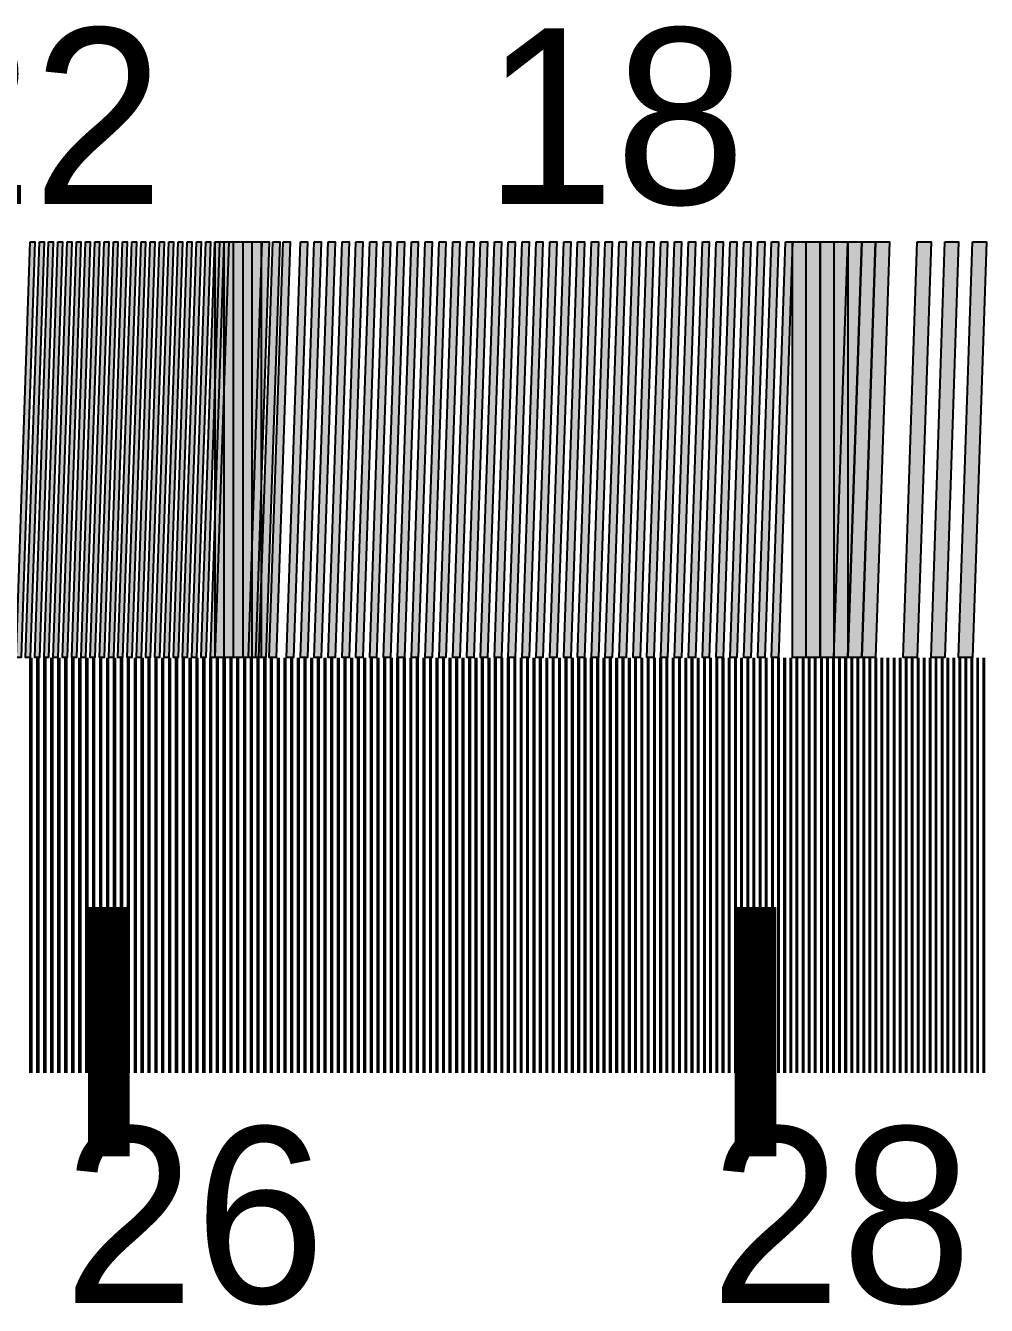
# Model space of a CAD drawing. Header units: millimetres. Extents: x 0 to 1582, y 0 to 984.
# Drawn here: x 938.7 to 1031.1, y 181.9 to 305.1 of the extents above; entities that cross this region are included whole.
import ezdxf

# ---------------------------------------------------------------- set-up
doc = ezdxf.new("R2010")
doc.units = ezdxf.units.MM
doc.layers.add('LABELS', color=7, linetype='Continuous')
doc.layers.add('PERIPHERY', color=7, linetype='Continuous')

msp = doc.modelspace()

# ---------------------------------------------------------------- hatches: boundary and pattern name
at = {"layer": 'PERIPHERY', "true_color": 0x000000}
h = msp.add_hatch(color=7, dxfattribs=at)
h.dxf.hatch_style = 1
h.paths.add_polyline_path([(939.12, 284.25), (939.56, 284.25), (938.23, 244.25), (937.78, 244.25), (939.12, 284.25)])
h = msp.add_hatch(color=7, dxfattribs=at)
h.dxf.hatch_style = 1
h.paths.add_polyline_path([(940.01, 284.25), (940.45, 284.25), (939.12, 244.25), (938.67, 244.25), (940.01, 284.25)])
h = msp.add_hatch(color=7, dxfattribs=at)
h.dxf.hatch_style = 1
h.paths.add_polyline_path([(940.89, 284.25), (941.34, 284.25), (940, 244.25), (939.56, 244.25), (940.89, 284.25)])
h = msp.add_hatch(color=7, dxfattribs=at)
h.dxf.hatch_style = 1
h.paths.add_polyline_path([(941.78, 284.25), (942.23, 284.25), (940.89, 244.25), (940.45, 244.25), (941.78, 284.25)])
h = msp.add_hatch(color=7, dxfattribs=at)
h.dxf.hatch_style = 1
h.paths.add_polyline_path([(942.67, 284.25), (943.12, 284.25), (941.78, 244.25), (941.34, 244.25), (942.67, 284.25)])
h = msp.add_hatch(color=7, dxfattribs=at)
h.dxf.hatch_style = 1
h.paths.add_polyline_path([(943.56, 284.25), (944, 284.25), (942.67, 244.25), (942.23, 244.25), (943.56, 284.25)])
h = msp.add_hatch(color=7, dxfattribs=at)
h.dxf.hatch_style = 1
h.paths.add_polyline_path([(944.45, 284.25), (944.89, 284.25), (943.56, 244.25), (943.12, 244.25), (944.45, 284.25)])
h = msp.add_hatch(color=7, dxfattribs=at)
h.dxf.hatch_style = 1
h.paths.add_polyline_path([(945.34, 284.25), (945.78, 284.25), (944.45, 244.25), (944.01, 244.25), (945.34, 284.25)])
h = msp.add_hatch(color=7, dxfattribs=at)
h.dxf.hatch_style = 1
h.paths.add_polyline_path([(946.23, 284.25), (946.67, 284.25), (945.34, 244.25), (944.9, 244.25), (946.23, 284.25)])
h = msp.add_hatch(color=7, dxfattribs=at)
h.dxf.hatch_style = 1
h.paths.add_polyline_path([(947.12, 284.25), (947.56, 284.25), (946.23, 244.25), (945.78, 244.25), (947.12, 284.25)])
h = msp.add_hatch(color=7, dxfattribs=at)
h.dxf.hatch_style = 1
h.paths.add_polyline_path([(948, 284.25), (948.45, 284.25), (947.12, 244.25), (946.67, 244.25), (948, 284.25)])
h = msp.add_hatch(color=7, dxfattribs=at)
h.dxf.hatch_style = 1
h.paths.add_polyline_path([(948.89, 284.25), (949.34, 284.25), (948, 244.25), (947.56, 244.25), (948.89, 284.25)])
h = msp.add_hatch(color=7, dxfattribs=at)
h.dxf.hatch_style = 1
h.paths.add_polyline_path([(949.78, 284.25), (950.22, 284.25), (948.89, 244.25), (948.45, 244.25), (949.78, 284.25)])
h = msp.add_hatch(color=7, dxfattribs=at)
h.dxf.hatch_style = 1
h.paths.add_polyline_path([(950.67, 284.25), (951.12, 284.25), (949.78, 244.25), (949.34, 244.25), (950.67, 284.25)])
h = msp.add_hatch(color=7, dxfattribs=at)
h.dxf.hatch_style = 1
h.paths.add_polyline_path([(951.56, 284.25), (952.01, 284.25), (950.67, 244.25), (950.23, 244.25), (951.56, 284.25)])
h = msp.add_hatch(color=7, dxfattribs=at)
h.dxf.hatch_style = 1
h.paths.add_polyline_path([(952.45, 284.25), (952.89, 284.25), (951.56, 244.25), (951.12, 244.25), (952.45, 284.25)])
h = msp.add_hatch(color=7, dxfattribs=at)
h.dxf.hatch_style = 1
h.paths.add_polyline_path([(953.34, 284.25), (953.78, 284.25), (952.45, 244.25), (952, 244.25), (953.34, 284.25)])
h = msp.add_hatch(color=7, dxfattribs=at)
h.dxf.hatch_style = 1
h.paths.add_polyline_path([(954.23, 284.25), (954.67, 284.25), (953.34, 244.25), (952.89, 244.25), (954.23, 284.25)])
h = msp.add_hatch(color=7, dxfattribs=at)
h.dxf.hatch_style = 1
h.paths.add_polyline_path([(955.11, 284.25), (955.56, 284.25), (954.23, 244.25), (953.78, 244.25), (955.11, 284.25)])
h = msp.add_hatch(color=7, dxfattribs=at)
h.dxf.hatch_style = 1
h.paths.add_polyline_path([(956, 284.25), (956.45, 284.25), (955.11, 244.25), (954.67, 244.25), (956, 284.25)])
h = msp.add_hatch(color=7, dxfattribs=at)
h.dxf.hatch_style = 1
h.paths.add_polyline_path([(956.89, 284.25), (957.34, 284.25), (956, 244.25), (955.56, 244.25), (956.89, 284.25)])
h = msp.add_hatch(color=7, dxfattribs=at)
h.dxf.hatch_style = 1
h.paths.add_polyline_path([(957.78, 284.25), (958.23, 284.25), (956.89, 244.25), (956.45, 244.25), (957.78, 284.25)])
h = msp.add_hatch(color=7, dxfattribs=at)
h.dxf.hatch_style = 1
h.paths.add_polyline_path([(956.9, 284.25), (959.56, 284.25), (959.56, 244.25), (956.9, 244.25), (956.9, 284.25)])
h = msp.add_hatch(color=7, dxfattribs=at)
h.dxf.hatch_style = 1
h.paths.add_polyline_path([(957.79, 284.25), (960.45, 284.25), (960.45, 244.25), (957.79, 244.25), (957.79, 284.25)])
h = msp.add_hatch(color=7, dxfattribs=at)
h.dxf.hatch_style = 1
h.paths.add_polyline_path([(958.68, 284.25), (961.34, 284.25), (961.34, 244.25), (958.68, 244.25), (958.68, 284.25)])
h = msp.add_hatch(color=7, dxfattribs=at)
h.dxf.hatch_style = 1
h.paths.add_polyline_path([(961.45, 284.25), (962.12, 284.25), (960.79, 244.25), (960.12, 244.25), (961.45, 284.25)])
h = msp.add_hatch(color=7, dxfattribs=at)
h.dxf.hatch_style = 1
h.paths.add_polyline_path([(962.45, 284.25), (963.12, 284.25), (961.79, 244.25), (961.12, 244.25), (962.45, 284.25)])
h = msp.add_hatch(color=7, dxfattribs=at)
h.dxf.hatch_style = 1
h.paths.add_polyline_path([(963.45, 284.25), (964.12, 284.25), (962.78, 244.25), (962.12, 244.25), (963.45, 284.25)])
h = msp.add_hatch(color=7, dxfattribs=at)
h.dxf.hatch_style = 1
h.paths.add_polyline_path([(965.12, 284.25), (965.79, 284.25), (964.45, 244.25), (963.79, 244.25), (965.12, 284.25)])
h = msp.add_hatch(color=7, dxfattribs=at)
h.dxf.hatch_style = 1
h.paths.add_polyline_path([(966.45, 284.25), (967.12, 284.25), (965.79, 244.25), (965.12, 244.25), (966.45, 284.25)])
h = msp.add_hatch(color=7, dxfattribs=at)
h.dxf.hatch_style = 1
h.paths.add_polyline_path([(967.79, 284.25), (968.45, 284.25), (967.12, 244.25), (966.45, 244.25), (967.79, 284.25)])
h = msp.add_hatch(color=7, dxfattribs=at)
h.dxf.hatch_style = 1
h.paths.add_polyline_path([(969.12, 284.25), (969.79, 284.25), (968.45, 244.25), (967.79, 244.25), (969.12, 284.25)])
h = msp.add_hatch(color=7, dxfattribs=at)
h.dxf.hatch_style = 1
h.paths.add_polyline_path([(970.45, 284.25), (971.12, 284.25), (969.79, 244.25), (969.12, 244.25), (970.45, 284.25)])
h = msp.add_hatch(color=7, dxfattribs=at)
h.dxf.hatch_style = 1
h.paths.add_polyline_path([(971.79, 284.25), (972.45, 284.25), (971.12, 244.25), (970.45, 244.25), (971.79, 284.25)])
h = msp.add_hatch(color=7, dxfattribs=at)
h.dxf.hatch_style = 1
h.paths.add_polyline_path([(973.12, 284.25), (973.79, 284.25), (972.45, 244.25), (971.79, 244.25), (973.12, 284.25)])
h = msp.add_hatch(color=7, dxfattribs=at)
h.dxf.hatch_style = 1
h.paths.add_polyline_path([(974.45, 284.25), (975.12, 284.25), (973.79, 244.25), (973.12, 244.25), (974.45, 284.25)])
h = msp.add_hatch(color=7, dxfattribs=at)
h.dxf.hatch_style = 1
h.paths.add_polyline_path([(975.79, 284.25), (976.45, 284.25), (975.12, 244.25), (974.45, 244.25), (975.79, 284.25)])
h = msp.add_hatch(color=7, dxfattribs=at)
h.dxf.hatch_style = 1
h.paths.add_polyline_path([(977.12, 284.25), (977.79, 284.25), (976.45, 244.25), (975.79, 244.25), (977.12, 284.25)])
h = msp.add_hatch(color=7, dxfattribs=at)
h.dxf.hatch_style = 1
h.paths.add_polyline_path([(978.45, 284.25), (979.12, 284.25), (977.79, 244.25), (977.12, 244.25), (978.45, 284.25)])
h = msp.add_hatch(color=7, dxfattribs=at)
h.dxf.hatch_style = 1
h.paths.add_polyline_path([(979.79, 284.25), (980.45, 284.25), (979.12, 244.25), (978.45, 244.25), (979.79, 284.25)])
h = msp.add_hatch(color=7, dxfattribs=at)
h.dxf.hatch_style = 1
h.paths.add_polyline_path([(981.12, 284.25), (981.79, 284.25), (980.45, 244.25), (979.79, 244.25), (981.12, 284.25)])
h = msp.add_hatch(color=7, dxfattribs=at)
h.dxf.hatch_style = 1
h.paths.add_polyline_path([(982.45, 284.25), (983.12, 284.25), (981.79, 244.25), (981.12, 244.25), (982.45, 284.25)])
h = msp.add_hatch(color=7, dxfattribs=at)
h.dxf.hatch_style = 1
h.paths.add_polyline_path([(983.79, 284.25), (984.45, 284.25), (983.12, 244.25), (982.45, 244.25), (983.79, 284.25)])
h = msp.add_hatch(color=7, dxfattribs=at)
h.dxf.hatch_style = 1
h.paths.add_polyline_path([(985.12, 284.25), (985.79, 284.25), (984.45, 244.25), (983.79, 244.25), (985.12, 284.25)])
h = msp.add_hatch(color=7, dxfattribs=at)
h.dxf.hatch_style = 1
h.paths.add_polyline_path([(986.45, 284.25), (987.12, 284.25), (985.79, 244.25), (985.12, 244.25), (986.45, 284.25)])
h = msp.add_hatch(color=7, dxfattribs=at)
h.dxf.hatch_style = 1
h.paths.add_polyline_path([(987.79, 284.25), (988.45, 284.25), (987.12, 244.25), (986.45, 244.25), (987.79, 284.25)])
h = msp.add_hatch(color=7, dxfattribs=at)
h.dxf.hatch_style = 1
h.paths.add_polyline_path([(989.12, 284.25), (989.79, 284.25), (988.45, 244.25), (987.79, 244.25), (989.12, 284.25)])
h = msp.add_hatch(color=7, dxfattribs=at)
h.dxf.hatch_style = 1
h.paths.add_polyline_path([(990.45, 284.25), (991.12, 284.25), (989.79, 244.25), (989.12, 244.25), (990.45, 284.25)])
h = msp.add_hatch(color=7, dxfattribs=at)
h.dxf.hatch_style = 1
h.paths.add_polyline_path([(991.79, 284.25), (992.45, 284.25), (991.12, 244.25), (990.45, 244.25), (991.79, 284.25)])
h = msp.add_hatch(color=7, dxfattribs=at)
h.dxf.hatch_style = 1
h.paths.add_polyline_path([(993.12, 284.25), (993.79, 284.25), (992.45, 244.25), (991.79, 244.25), (993.12, 284.25)])
h = msp.add_hatch(color=7, dxfattribs=at)
h.dxf.hatch_style = 1
h.paths.add_polyline_path([(994.45, 284.25), (995.12, 284.25), (993.79, 244.25), (993.12, 244.25), (994.45, 284.25)])
h = msp.add_hatch(color=7, dxfattribs=at)
h.dxf.hatch_style = 1
h.paths.add_polyline_path([(995.79, 284.25), (996.45, 284.25), (995.12, 244.25), (994.45, 244.25), (995.79, 284.25)])
h = msp.add_hatch(color=7, dxfattribs=at)
h.dxf.hatch_style = 1
h.paths.add_polyline_path([(997.12, 284.25), (997.79, 284.25), (996.45, 244.25), (995.79, 244.25), (997.12, 284.25)])
h = msp.add_hatch(color=7, dxfattribs=at)
h.dxf.hatch_style = 1
h.paths.add_polyline_path([(998.45, 284.25), (999.12, 284.25), (997.79, 244.25), (997.12, 244.25), (998.45, 284.25)])
h = msp.add_hatch(color=7, dxfattribs=at)
h.dxf.hatch_style = 1
h.paths.add_polyline_path([(999.79, 284.25), (1000.45, 284.25), (999.12, 244.25), (998.45, 244.25), (999.79, 284.25)])
h = msp.add_hatch(color=7, dxfattribs=at)
h.dxf.hatch_style = 1
h.paths.add_polyline_path([(1001.12, 284.25), (1001.79, 284.25), (1000.45, 244.25), (999.79, 244.25), (1001.12, 284.25)])
h = msp.add_hatch(color=7, dxfattribs=at)
h.dxf.hatch_style = 1
h.paths.add_polyline_path([(1002.45, 284.25), (1003.12, 284.25), (1001.79, 244.25), (1001.12, 244.25), (1002.45, 284.25)])
h = msp.add_hatch(color=7, dxfattribs=at)
h.dxf.hatch_style = 1
h.paths.add_polyline_path([(1003.79, 284.25), (1004.45, 284.25), (1003.12, 244.25), (1002.45, 244.25), (1003.79, 284.25)])
h = msp.add_hatch(color=7, dxfattribs=at)
h.dxf.hatch_style = 1
h.paths.add_polyline_path([(1005.12, 284.25), (1005.79, 284.25), (1004.45, 244.25), (1003.79, 244.25), (1005.12, 284.25)])
h = msp.add_hatch(color=7, dxfattribs=at)
h.dxf.hatch_style = 1
h.paths.add_polyline_path([(1006.45, 284.25), (1007.12, 284.25), (1005.79, 244.25), (1005.12, 244.25), (1006.45, 284.25)])
h = msp.add_hatch(color=7, dxfattribs=at)
h.dxf.hatch_style = 1
h.paths.add_polyline_path([(1007.79, 284.25), (1008.45, 284.25), (1007.12, 244.25), (1006.45, 244.25), (1007.79, 284.25)])
h = msp.add_hatch(color=7, dxfattribs=at)
h.dxf.hatch_style = 1
h.paths.add_polyline_path([(1009.12, 284.25), (1009.79, 284.25), (1008.45, 244.25), (1007.79, 244.25), (1009.12, 284.25)])
h = msp.add_hatch(color=7, dxfattribs=at)
h.dxf.hatch_style = 1
h.paths.add_polyline_path([(1010.45, 284.25), (1011.12, 284.25), (1009.79, 244.25), (1009.12, 244.25), (1010.45, 284.25)])
h = msp.add_hatch(color=7, dxfattribs=at)
h.dxf.hatch_style = 1
h.paths.add_polyline_path([(1011.79, 284.25), (1012.45, 284.25), (1011.12, 244.25), (1010.45, 244.25), (1011.79, 284.25)])
h = msp.add_hatch(color=7, dxfattribs=at)
h.dxf.hatch_style = 1
h.paths.add_polyline_path([(1012.45, 284.25), (1015.12, 284.25), (1015.12, 244.25), (1012.45, 244.25), (1012.45, 284.25)])
h = msp.add_hatch(color=7, dxfattribs=at)
h.dxf.hatch_style = 1
h.paths.add_polyline_path([(1013.79, 284.25), (1016.45, 284.25), (1016.45, 244.25), (1013.79, 244.25), (1013.79, 284.25)])
h = msp.add_hatch(color=7, dxfattribs=at)
h.dxf.hatch_style = 1
h.paths.add_polyline_path([(1015.12, 284.25), (1017.79, 284.25), (1017.79, 244.25), (1015.12, 244.25), (1015.12, 284.25)])
h = msp.add_hatch(color=7, dxfattribs=at)
h.dxf.hatch_style = 1
h.paths.add_polyline_path([(1017.79, 284.25), (1019.12, 284.25), (1017.79, 244.25), (1016.45, 244.25), (1017.79, 284.25)])
h = msp.add_hatch(color=7, dxfattribs=at)
h.dxf.hatch_style = 1
h.paths.add_polyline_path([(1019.12, 284.25), (1020.45, 284.25), (1019.12, 244.25), (1017.79, 244.25), (1019.12, 284.25)])
h = msp.add_hatch(color=7, dxfattribs=at)
h.dxf.hatch_style = 1
h.paths.add_polyline_path([(1020.45, 284.25), (1021.79, 284.25), (1020.45, 244.25), (1019.12, 244.25), (1020.45, 284.25)])
h = msp.add_hatch(color=7, dxfattribs=at)
h.dxf.hatch_style = 1
h.paths.add_polyline_path([(1024.45, 284.25), (1025.79, 284.25), (1024.45, 244.25), (1023.12, 244.25), (1024.45, 284.25)])
h = msp.add_hatch(color=7, dxfattribs=at)
h.dxf.hatch_style = 1
h.paths.add_polyline_path([(1027.12, 284.25), (1028.45, 284.25), (1027.12, 244.25), (1025.79, 244.25), (1027.12, 284.25)])
h = msp.add_hatch(color=7, dxfattribs=at)
h.dxf.hatch_style = 1
h.paths.add_polyline_path([(1029.79, 284.25), (1031.12, 284.25), (1029.79, 244.25), (1028.45, 244.25), (1029.79, 284.25)])

# ---------------------------------------------------------------- linework, layer by layer
at = {"layer": 'PERIPHERY', "color": 250}
for points in [[(939.12, 284.25), (939.56, 284.25), (938.23, 244.25), (937.78, 244.25), (939.12, 284.25)], [(940.01, 284.25), (940.45, 284.25), (939.12, 244.25), (938.67, 244.25), (940.01, 284.25)], [(940.89, 284.25), (941.34, 284.25), (940, 244.25), (939.56, 244.25), (940.89, 284.25)], [(941.78, 284.25), (942.23, 284.25), (940.89, 244.25), (940.45, 244.25), (941.78, 284.25)], [(942.67, 284.25), (943.12, 284.25), (941.78, 244.25), (941.34, 244.25), (942.67, 284.25)], [(943.56, 284.25), (944, 284.25), (942.67, 244.25), (942.23, 244.25), (943.56, 284.25)], [(944.45, 284.25), (944.89, 284.25), (943.56, 244.25), (943.12, 244.25), (944.45, 284.25)], [(945.34, 284.25), (945.78, 284.25), (944.45, 244.25), (944.01, 244.25), (945.34, 284.25)], [(946.23, 284.25), (946.67, 284.25), (945.34, 244.25), (944.9, 244.25), (946.23, 284.25)], [(947.12, 284.25), (947.56, 284.25), (946.23, 244.25), (945.78, 244.25), (947.12, 284.25)], [(948, 284.25), (948.45, 284.25), (947.12, 244.25), (946.67, 244.25), (948, 284.25)], [(948.89, 284.25), (949.34, 284.25), (948, 244.25), (947.56, 244.25), (948.89, 284.25)], [(949.78, 284.25), (950.22, 284.25), (948.89, 244.25), (948.45, 244.25), (949.78, 284.25)], [(950.67, 284.25), (951.12, 284.25), (949.78, 244.25), (949.34, 244.25), (950.67, 284.25)], [(951.56, 284.25), (952.01, 284.25), (950.67, 244.25), (950.23, 244.25), (951.56, 284.25)], [(952.45, 284.25), (952.89, 284.25), (951.56, 244.25), (951.12, 244.25), (952.45, 284.25)], [(953.34, 284.25), (953.78, 284.25), (952.45, 244.25), (952, 244.25), (953.34, 284.25)], [(954.23, 284.25), (954.67, 284.25), (953.34, 244.25), (952.89, 244.25), (954.23, 284.25)], [(955.11, 284.25), (955.56, 284.25), (954.23, 244.25), (953.78, 244.25), (955.11, 284.25)], [(956, 284.25), (956.45, 284.25), (955.11, 244.25), (954.67, 244.25), (956, 284.25)], [(956.89, 284.25), (957.34, 284.25), (956, 244.25), (955.56, 244.25), (956.89, 284.25)], [(957.78, 284.25), (958.23, 284.25), (956.89, 244.25), (956.45, 244.25), (957.78, 284.25)], [(956.9, 284.25), (959.56, 284.25), (959.56, 244.25), (956.9, 244.25), (956.9, 284.25)], [(957.79, 284.25), (960.45, 284.25), (960.45, 244.25), (957.79, 244.25), (957.79, 284.25)], [(958.68, 284.25), (961.34, 284.25), (961.34, 244.25), (958.68, 244.25), (958.68, 284.25)], [(961.45, 284.25), (962.12, 284.25), (960.79, 244.25), (960.12, 244.25), (961.45, 284.25)], [(962.45, 284.25), (963.12, 284.25), (961.79, 244.25), (961.12, 244.25), (962.45, 284.25)], [(963.45, 284.25), (964.12, 284.25), (962.78, 244.25), (962.12, 244.25), (963.45, 284.25)], [(965.12, 284.25), (965.79, 284.25), (964.45, 244.25), (963.79, 244.25), (965.12, 284.25)], [(966.45, 284.25), (967.12, 284.25), (965.79, 244.25), (965.12, 244.25), (966.45, 284.25)], [(967.79, 284.25), (968.45, 284.25), (967.12, 244.25), (966.45, 244.25), (967.79, 284.25)], [(969.12, 284.25), (969.79, 284.25), (968.45, 244.25), (967.79, 244.25), (969.12, 284.25)], [(970.45, 284.25), (971.12, 284.25), (969.79, 244.25), (969.12, 244.25), (970.45, 284.25)], [(971.79, 284.25), (972.45, 284.25), (971.12, 244.25), (970.45, 244.25), (971.79, 284.25)], [(973.12, 284.25), (973.79, 284.25), (972.45, 244.25), (971.79, 244.25), (973.12, 284.25)], [(974.45, 284.25), (975.12, 284.25), (973.79, 244.25), (973.12, 244.25), (974.45, 284.25)], [(975.79, 284.25), (976.45, 284.25), (975.12, 244.25), (974.45, 244.25), (975.79, 284.25)], [(977.12, 284.25), (977.79, 284.25), (976.45, 244.25), (975.79, 244.25), (977.12, 284.25)], [(978.45, 284.25), (979.12, 284.25), (977.79, 244.25), (977.12, 244.25), (978.45, 284.25)], [(979.79, 284.25), (980.45, 284.25), (979.12, 244.25), (978.45, 244.25), (979.79, 284.25)], [(981.12, 284.25), (981.79, 284.25), (980.45, 244.25), (979.79, 244.25), (981.12, 284.25)], [(982.45, 284.25), (983.12, 284.25), (981.79, 244.25), (981.12, 244.25), (982.45, 284.25)], [(983.79, 284.25), (984.45, 284.25), (983.12, 244.25), (982.45, 244.25), (983.79, 284.25)], [(985.12, 284.25), (985.79, 284.25), (984.45, 244.25), (983.79, 244.25), (985.12, 284.25)], [(986.45, 284.25), (987.12, 284.25), (985.79, 244.25), (985.12, 244.25), (986.45, 284.25)], [(987.79, 284.25), (988.45, 284.25), (987.12, 244.25), (986.45, 244.25), (987.79, 284.25)], [(989.12, 284.25), (989.79, 284.25), (988.45, 244.25), (987.79, 244.25), (989.12, 284.25)], [(990.45, 284.25), (991.12, 284.25), (989.79, 244.25), (989.12, 244.25), (990.45, 284.25)], [(991.79, 284.25), (992.45, 284.25), (991.12, 244.25), (990.45, 244.25), (991.79, 284.25)], [(993.12, 284.25), (993.79, 284.25), (992.45, 244.25), (991.79, 244.25), (993.12, 284.25)], [(994.45, 284.25), (995.12, 284.25), (993.79, 244.25), (993.12, 244.25), (994.45, 284.25)], [(995.79, 284.25), (996.45, 284.25), (995.12, 244.25), (994.45, 244.25), (995.79, 284.25)], [(997.12, 284.25), (997.79, 284.25), (996.45, 244.25), (995.79, 244.25), (997.12, 284.25)], [(998.45, 284.25), (999.12, 284.25), (997.79, 244.25), (997.12, 244.25), (998.45, 284.25)], [(999.79, 284.25), (1000.45, 284.25), (999.12, 244.25), (998.45, 244.25), (999.79, 284.25)], [(1001.12, 284.25), (1001.79, 284.25), (1000.45, 244.25), (999.79, 244.25), (1001.12, 284.25)], [(1002.45, 284.25), (1003.12, 284.25), (1001.79, 244.25), (1001.12, 244.25), (1002.45, 284.25)], [(1003.79, 284.25), (1004.45, 284.25), (1003.12, 244.25), (1002.45, 244.25), (1003.79, 284.25)], [(1005.12, 284.25), (1005.79, 284.25), (1004.45, 244.25), (1003.79, 244.25), (1005.12, 284.25)], [(1006.45, 284.25), (1007.12, 284.25), (1005.79, 244.25), (1005.12, 244.25), (1006.45, 284.25)], [(1007.79, 284.25), (1008.45, 284.25), (1007.12, 244.25), (1006.45, 244.25), (1007.79, 284.25)], [(1009.12, 284.25), (1009.79, 284.25), (1008.45, 244.25), (1007.79, 244.25), (1009.12, 284.25)], [(1010.45, 284.25), (1011.12, 284.25), (1009.79, 244.25), (1009.12, 244.25), (1010.45, 284.25)], [(1011.79, 284.25), (1012.45, 284.25), (1011.12, 244.25), (1010.45, 244.25), (1011.79, 284.25)], [(1012.45, 284.25), (1015.12, 284.25), (1015.12, 244.25), (1012.45, 244.25), (1012.45, 284.25)], [(1013.79, 284.25), (1016.45, 284.25), (1016.45, 244.25), (1013.79, 244.25), (1013.79, 284.25)], [(1015.12, 284.25), (1017.79, 284.25), (1017.79, 244.25), (1015.12, 244.25), (1015.12, 284.25)], [(1017.79, 284.25), (1019.12, 284.25), (1017.79, 244.25), (1016.45, 244.25), (1017.79, 284.25)], [(1019.12, 284.25), (1020.45, 284.25), (1019.12, 244.25), (1017.79, 244.25), (1019.12, 284.25)], [(1020.45, 284.25), (1021.79, 284.25), (1020.45, 244.25), (1019.12, 244.25), (1020.45, 284.25)], [(1024.45, 284.25), (1025.79, 284.25), (1024.45, 244.25), (1023.12, 244.25), (1024.45, 284.25)], [(1027.12, 284.25), (1028.45, 284.25), (1027.12, 244.25), (1025.79, 244.25), (1027.12, 284.25)], [(1029.79, 284.25), (1031.12, 284.25), (1029.79, 244.25), (1028.45, 244.25), (1029.79, 284.25)]]:
    msp.add_lwpolyline(points, close=True, dxfattribs=at)
at = {"layer": 'PERIPHERY', "color": 250, "lineweight": 35}
for points, const_width in [([(939.17, 244.25), (939.17, 204.25)], 0.339), ([(939.84, 244.25), (939.84, 204.25)], 0.339), ([(940.52, 244.25), (940.52, 204.25)], 0.337), ([(941.19, 244.25), (941.19, 204.25)], 0.337), ([(941.87, 244.25), (941.87, 204.25)], 0.337), ([(942.54, 244.25), (942.54, 204.25)], 0.336), ([(943.21, 244.25), (943.21, 204.25)], 0.336), ([(943.89, 244.25), (943.89, 204.25)], 0.336), ([(944.56, 244.25), (944.56, 204.25)], 0.335), ([(945.23, 244.25), (945.23, 204.25)], 0.335), ([(945.9, 244.25), (945.9, 204.25)], 0.335), ([(946.57, 244.25), (946.57, 204.25)], 0.333), ([(947.23, 244.25), (947.23, 204.25)], 0.333), ([(947.9, 244.25), (947.9, 204.25)], 0.333), ([(948.56, 244.25), (948.56, 204.25)], 0.332), ([(949.23, 244.25), (949.23, 204.25)], 0.332), ([(949.89, 244.25), (949.89, 204.25)], 0.332), ([(950.55, 244.25), (950.55, 204.25)], 0.331), ([(951.21, 244.25), (951.21, 204.25)], 0.331), ([(951.87, 244.25), (951.87, 204.25)], 0.331), ([(952.54, 244.25), (952.54, 204.25)], 0.329), ([(953.19, 244.25), (953.19, 204.25)], 0.329), ([(953.85, 244.25), (953.85, 204.25)], 0.329), ([(954.51, 244.25), (954.51, 204.25)], 0.328), ([(955.17, 244.25), (955.17, 204.25)], 0.328), ([(955.82, 244.25), (955.82, 204.25)], 0.328), ([(956.48, 244.25), (956.48, 204.25)], 0.327), ([(957.13, 244.25), (957.13, 204.25)], 0.327), ([(957.78, 244.25), (957.78, 204.25)], 0.327), ([(958.44, 244.25), (958.44, 204.25)], 0.326), ([(959.09, 244.25), (959.09, 204.25)], 0.326), ([(959.74, 244.25), (959.74, 204.25)], 0.326), ([(960.39, 244.25), (960.39, 204.25)], 0.324), ([(961.04, 244.25), (961.04, 204.25)], 0.324), ([(961.69, 244.25), (961.69, 204.25)], 0.324), ([(962.33, 244.25), (962.33, 204.25)], 0.323), ([(962.98, 244.25), (962.98, 204.25)], 0.323), ([(963.62, 244.25), (963.62, 204.25)], 0.323), ([(964.27, 244.25), (964.27, 204.25)], 0.322), ([(964.91, 244.25), (964.91, 204.25)], 0.322), ([(965.56, 244.25), (965.56, 204.25)], 0.322), ([(966.2, 244.25), (966.2, 204.25)], 0.321), ([(966.84, 244.25), (966.84, 204.25)], 0.321), ([(967.48, 244.25), (967.48, 204.25)], 0.321), ([(968.12, 244.25), (968.12, 204.25)], 0.319), ([(968.76, 244.25), (968.76, 204.25)], 0.319), ([(969.4, 244.25), (969.4, 204.25)], 0.319), ([(970.04, 244.25), (970.04, 204.25)], 0.318), ([(970.68, 244.25), (970.68, 204.25)], 0.318), ([(971.31, 244.25), (971.31, 204.25)], 0.318), ([(971.95, 244.25), (971.95, 204.25)], 0.317), ([(972.58, 244.25), (972.58, 204.25)], 0.317), ([(973.21, 244.25), (973.21, 204.25)], 0.317), ([(973.85, 244.25), (973.85, 204.25)], 0.316), ([(974.48, 244.25), (974.48, 204.25)], 0.316), ([(975.11, 244.25), (975.11, 204.25)], 0.316), ([(975.74, 244.25), (975.74, 204.25)], 0.315), ([(976.37, 244.25), (976.37, 204.25)], 0.315), ([(977, 244.25), (977, 204.25)], 0.315), ([(977.63, 244.25), (977.63, 204.25)], 0.314), ([(978.26, 244.25), (978.26, 204.25)], 0.314), ([(978.88, 244.25), (978.88, 204.25)], 0.314), ([(979.51, 244.25), (979.51, 204.25)], 0.313), ([(980.14, 244.25), (980.14, 204.25)], 0.313), ([(980.76, 244.25), (980.76, 204.25)], 0.313), ([(981.39, 244.25), (981.39, 204.25)], 0.312), ([(982.01, 244.25), (982.01, 204.25)], 0.312), ([(982.63, 244.25), (982.63, 204.25)], 0.312), ([(983.25, 244.25), (983.25, 204.25)], 0.31), ([(983.87, 244.25), (983.87, 204.25)], 0.31), ([(984.5, 244.25), (984.5, 204.25)], 0.31), ([(985.12, 244.25), (985.12, 204.25)], 0.309), ([(985.74, 244.25), (985.74, 204.25)], 0.309), ([(986.35, 244.25), (986.35, 204.25)], 0.309), ([(986.97, 244.25), (986.97, 204.25)], 0.308), ([(987.59, 244.25), (987.59, 204.25)], 0.308), ([(988.2, 244.25), (988.2, 204.25)], 0.308), ([(988.82, 244.25), (988.82, 204.25)], 0.307), ([(989.43, 244.25), (989.43, 204.25)], 0.307), ([(990.05, 244.25), (990.05, 204.25)], 0.307), ([(990.67, 244.25), (990.67, 204.25)], 0.306), ([(991.28, 244.25), (991.28, 204.25)], 0.306), ([(991.89, 244.25), (991.89, 204.25)], 0.306), ([(992.5, 244.25), (992.5, 204.25)], 0.305), ([(993.11, 244.25), (993.11, 204.25)], 0.305), ([(993.72, 244.25), (993.72, 204.25)], 0.305), ([(994.33, 244.25), (994.33, 204.25)], 0.304), ([(994.94, 244.25), (994.94, 204.25)], 0.304), ([(995.55, 244.25), (995.55, 204.25)], 0.304), ([(996.16, 244.25), (996.16, 204.25)], 0.303), ([(996.76, 244.25), (996.76, 204.25)], 0.303), ([(997.36, 244.25), (997.36, 204.25)], 0.303), ([(997.97, 244.25), (997.97, 204.25)], 0.302), ([(998.57, 244.25), (998.57, 204.25)], 0.302), ([(999.18, 244.25), (999.18, 204.25)], 0.302), ([(999.78, 244.25), (999.78, 204.25)], 0.301), ([(1000.38, 244.25), (1000.38, 204.25)], 0.301), ([(1000.99, 244.25), (1000.99, 204.25)], 0.301), ([(1001.59, 244.25), (1001.59, 204.25)], 0.3), ([(1002.19, 244.25), (1002.19, 204.25)], 0.3), ([(1002.79, 244.25), (1002.79, 204.25)], 0.3), ([(1003.39, 244.25), (1003.39, 204.25)], 0.299), ([(1003.99, 244.25), (1003.99, 204.25)], 0.299), ([(1004.58, 244.25), (1004.58, 204.25)], 0.299), ([(1005.18, 244.25), (1005.18, 204.25)], 0.298), ([(1005.78, 244.25), (1005.78, 204.25)], 0.298), ([(1006.37, 244.25), (1006.37, 204.25)], 0.298), ([(1006.97, 244.25), (1006.97, 204.25)], 0.297), ([(1007.56, 244.25), (1007.56, 204.25)], 0.297), ([(1008.16, 244.25), (1008.16, 204.25)], 0.297), ([(1008.75, 244.25), (1008.75, 204.25)], 0.296), ([(1009.34, 244.25), (1009.34, 204.25)], 0.296), ([(1009.94, 244.25), (1009.94, 204.25)], 0.296), ([(1010.53, 244.25), (1010.53, 204.25)], 0.295), ([(1011.12, 244.25), (1011.12, 204.25)], 0.295), ([(1011.71, 244.25), (1011.71, 204.25)], 0.295), ([(1012.3, 244.25), (1012.3, 204.25)], 0.294), ([(1012.89, 244.25), (1012.89, 204.25)], 0.294), ([(1013.48, 244.25), (1013.48, 204.25)], 0.294), ([(1014.07, 244.25), (1014.07, 204.25)], 0.294), ([(1014.65, 244.25), (1014.65, 204.25)], 0.294), ([(1015.24, 244.25), (1015.24, 204.25)], 0.294), ([(1015.83, 244.25), (1015.83, 204.25)], 0.293), ([(1016.41, 244.25), (1016.41, 204.25)], 0.293), ([(1016.99, 244.25), (1016.99, 204.25)], 0.293), ([(1017.58, 244.25), (1017.58, 204.25)], 0.292), ([(1018.16, 244.25), (1018.16, 204.25)], 0.292), ([(1018.75, 244.25), (1018.75, 204.25)], 0.292), ([(1019.33, 244.25), (1019.33, 204.25)], 0.291), ([(1019.91, 244.25), (1019.91, 204.25)], 0.291), ([(1020.49, 244.25), (1020.49, 204.25)], 0.291), ([(1021.07, 244.25), (1021.07, 204.25)], 0.29), ([(1021.65, 244.25), (1021.65, 204.25)], 0.29), ([(1022.23, 244.25), (1022.23, 204.25)], 0.29), ([(1022.81, 244.25), (1022.81, 204.25)], 0.289), ([(1023.39, 244.25), (1023.39, 204.25)], 0.289), ([(1023.97, 244.25), (1023.97, 204.25)], 0.289), ([(1024.55, 244.25), (1024.55, 204.25)], 0.288), ([(1025.12, 244.25), (1025.12, 204.25)], 0.288), ([(1025.7, 244.25), (1025.7, 204.25)], 0.288), ([(1026.27, 244.25), (1026.27, 204.25)], 0.287), ([(1026.85, 244.25), (1026.85, 204.25)], 0.287), ([(1027.42, 244.25), (1027.42, 204.25)], 0.287), ([(1028, 244.25), (1028, 204.25)], 0.286), ([(1028.57, 244.25), (1028.57, 204.25)], 0.286), ([(1029.14, 244.25), (1029.14, 204.25)], 0.286), ([(1029.71, 244.25), (1029.71, 204.25)], 0.286), ([(1030.28, 244.25), (1030.28, 204.25)], 0.286), ([(1030.86, 244.25), (1030.86, 204.25)], 0.286), ([(946.67, 220.25), (946.67, 196.25)], 4), ([(1008.9, 220.25), (1008.9, 196.25)], 4)]:
    msp.add_lwpolyline(points, dxfattribs=dict(at, const_width=const_width))
at = {"layer": 'PERIPHERY', "color": 250, "true_color": 0x000000}
for points in [[(939.12, 284.25), (937.78, 244.25), (938.23, 244.25)], [(938.23, 244.25), (939.56, 284.25), (939.12, 284.25)], [(940.01, 284.25), (938.67, 244.25), (939.12, 244.25)], [(939.12, 244.25), (940.45, 284.25), (940.01, 284.25)], [(940.89, 284.25), (939.56, 244.25), (940, 244.25)], [(940, 244.25), (941.34, 284.25), (940.89, 284.25)], [(941.78, 284.25), (940.45, 244.25), (940.89, 244.25)], [(940.89, 244.25), (942.23, 284.25), (941.78, 284.25)], [(942.67, 284.25), (941.34, 244.25), (941.78, 244.25)], [(941.78, 244.25), (943.12, 284.25), (942.67, 284.25)], [(943.56, 284.25), (942.23, 244.25), (942.67, 244.25)], [(942.67, 244.25), (944, 284.25), (943.56, 284.25)], [(944.45, 284.25), (943.12, 244.25), (943.56, 244.25)], [(943.56, 244.25), (944.89, 284.25), (944.45, 284.25)], [(945.34, 284.25), (944.01, 244.25), (944.45, 244.25)], [(944.45, 244.25), (945.78, 284.25), (945.34, 284.25)], [(946.23, 284.25), (944.9, 244.25), (945.34, 244.25)], [(945.34, 244.25), (946.67, 284.25), (946.23, 284.25)], [(947.12, 284.25), (945.78, 244.25), (946.23, 244.25)], [(946.23, 244.25), (947.56, 284.25), (947.12, 284.25)], [(948, 284.25), (946.67, 244.25), (947.12, 244.25)], [(947.12, 244.25), (948.45, 284.25), (948, 284.25)], [(948.89, 284.25), (947.56, 244.25), (948, 244.25)], [(948, 244.25), (949.34, 284.25), (948.89, 284.25)], [(949.78, 284.25), (948.45, 244.25), (948.89, 244.25)], [(948.89, 244.25), (950.22, 284.25), (949.78, 284.25)], [(950.67, 284.25), (949.34, 244.25), (949.78, 244.25)], [(949.78, 244.25), (951.12, 284.25), (950.67, 284.25)], [(951.56, 284.25), (950.23, 244.25), (950.67, 244.25)], [(950.67, 244.25), (952.01, 284.25), (951.56, 284.25)], [(952.45, 284.25), (951.12, 244.25), (951.56, 244.25)], [(951.56, 244.25), (952.89, 284.25), (952.45, 284.25)], [(953.34, 284.25), (952, 244.25), (952.45, 244.25)], [(952.45, 244.25), (953.78, 284.25), (953.34, 284.25)], [(954.23, 284.25), (952.89, 244.25), (953.34, 244.25)], [(953.34, 244.25), (954.67, 284.25), (954.23, 284.25)], [(955.11, 284.25), (953.78, 244.25), (954.23, 244.25)], [(954.23, 244.25), (955.56, 284.25), (955.11, 284.25)], [(956, 284.25), (954.67, 244.25), (955.11, 244.25)], [(955.11, 244.25), (956.45, 284.25), (956, 284.25)], [(956.89, 284.25), (955.56, 244.25), (956, 244.25)], [(956, 244.25), (957.34, 284.25), (956.89, 284.25)], [(957.78, 284.25), (956.45, 244.25), (956.89, 244.25)], [(956.89, 244.25), (958.23, 284.25), (957.78, 284.25)], [(956.9, 284.25), (956.9, 244.25), (959.56, 244.25)], [(959.56, 244.25), (959.56, 284.25), (956.9, 284.25)], [(957.79, 284.25), (957.79, 244.25), (960.45, 244.25)], [(960.45, 244.25), (960.45, 284.25), (957.79, 284.25)], [(958.68, 284.25), (958.68, 244.25), (961.34, 244.25)], [(961.34, 244.25), (961.34, 284.25), (958.68, 284.25)], [(961.45, 284.25), (960.12, 244.25), (960.79, 244.25)], [(960.79, 244.25), (962.12, 284.25), (961.45, 284.25)], [(962.45, 284.25), (961.12, 244.25), (961.79, 244.25)], [(961.79, 244.25), (963.12, 284.25), (962.45, 284.25)], [(963.45, 284.25), (962.12, 244.25), (962.78, 244.25)], [(962.78, 244.25), (964.12, 284.25), (963.45, 284.25)], [(965.12, 284.25), (963.79, 244.25), (964.45, 244.25)], [(964.45, 244.25), (965.79, 284.25), (965.12, 284.25)], [(966.45, 284.25), (965.12, 244.25), (965.79, 244.25)], [(965.79, 244.25), (967.12, 284.25), (966.45, 284.25)], [(967.79, 284.25), (966.45, 244.25), (967.12, 244.25)], [(967.12, 244.25), (968.45, 284.25), (967.79, 284.25)], [(969.12, 284.25), (967.79, 244.25), (968.45, 244.25)], [(968.45, 244.25), (969.79, 284.25), (969.12, 284.25)], [(970.45, 284.25), (969.12, 244.25), (969.79, 244.25)], [(969.79, 244.25), (971.12, 284.25), (970.45, 284.25)], [(971.79, 284.25), (970.45, 244.25), (971.12, 244.25)], [(971.12, 244.25), (972.45, 284.25), (971.79, 284.25)], [(973.12, 284.25), (971.79, 244.25), (972.45, 244.25)], [(972.45, 244.25), (973.79, 284.25), (973.12, 284.25)], [(974.45, 284.25), (973.12, 244.25), (973.79, 244.25)], [(973.79, 244.25), (975.12, 284.25), (974.45, 284.25)], [(975.79, 284.25), (974.45, 244.25), (975.12, 244.25)], [(975.12, 244.25), (976.45, 284.25), (975.79, 284.25)], [(977.12, 284.25), (975.79, 244.25), (976.45, 244.25)], [(976.45, 244.25), (977.79, 284.25), (977.12, 284.25)], [(978.45, 284.25), (977.12, 244.25), (977.79, 244.25)], [(977.79, 244.25), (979.12, 284.25), (978.45, 284.25)], [(979.79, 284.25), (978.45, 244.25), (979.12, 244.25)], [(979.12, 244.25), (980.45, 284.25), (979.79, 284.25)], [(981.12, 284.25), (979.79, 244.25), (980.45, 244.25)], [(980.45, 244.25), (981.79, 284.25), (981.12, 284.25)], [(982.45, 284.25), (981.12, 244.25), (981.79, 244.25)], [(981.79, 244.25), (983.12, 284.25), (982.45, 284.25)], [(983.79, 284.25), (982.45, 244.25), (983.12, 244.25)], [(983.12, 244.25), (984.45, 284.25), (983.79, 284.25)], [(985.12, 284.25), (983.79, 244.25), (984.45, 244.25)], [(984.45, 244.25), (985.79, 284.25), (985.12, 284.25)], [(986.45, 284.25), (985.12, 244.25), (985.79, 244.25)], [(985.79, 244.25), (987.12, 284.25), (986.45, 284.25)], [(987.79, 284.25), (986.45, 244.25), (987.12, 244.25)], [(987.12, 244.25), (988.45, 284.25), (987.79, 284.25)], [(989.12, 284.25), (987.79, 244.25), (988.45, 244.25)], [(988.45, 244.25), (989.79, 284.25), (989.12, 284.25)], [(990.45, 284.25), (989.12, 244.25), (989.79, 244.25)], [(989.79, 244.25), (991.12, 284.25), (990.45, 284.25)], [(991.79, 284.25), (990.45, 244.25), (991.12, 244.25)], [(991.12, 244.25), (992.45, 284.25), (991.79, 284.25)], [(993.12, 284.25), (991.79, 244.25), (992.45, 244.25)], [(992.45, 244.25), (993.79, 284.25), (993.12, 284.25)], [(994.45, 284.25), (993.12, 244.25), (993.79, 244.25)], [(993.79, 244.25), (995.12, 284.25), (994.45, 284.25)], [(995.79, 284.25), (994.45, 244.25), (995.12, 244.25)], [(995.12, 244.25), (996.45, 284.25), (995.79, 284.25)], [(997.12, 284.25), (995.79, 244.25), (996.45, 244.25)], [(996.45, 244.25), (997.79, 284.25), (997.12, 284.25)], [(998.45, 284.25), (997.12, 244.25), (997.79, 244.25)], [(997.79, 244.25), (999.12, 284.25), (998.45, 284.25)], [(999.79, 284.25), (998.45, 244.25), (999.12, 244.25)], [(999.12, 244.25), (1000.45, 284.25), (999.79, 284.25)], [(1001.12, 284.25), (999.79, 244.25), (1000.45, 244.25)], [(1000.45, 244.25), (1001.79, 284.25), (1001.12, 284.25)], [(1002.45, 284.25), (1001.12, 244.25), (1001.79, 244.25)], [(1001.79, 244.25), (1003.12, 284.25), (1002.45, 284.25)], [(1003.79, 284.25), (1002.45, 244.25), (1003.12, 244.25)], [(1003.12, 244.25), (1004.45, 284.25), (1003.79, 284.25)], [(1005.12, 284.25), (1003.79, 244.25), (1004.45, 244.25)], [(1004.45, 244.25), (1005.79, 284.25), (1005.12, 284.25)], [(1006.45, 284.25), (1005.12, 244.25), (1005.79, 244.25)], [(1005.79, 244.25), (1007.12, 284.25), (1006.45, 284.25)], [(1007.79, 284.25), (1006.45, 244.25), (1007.12, 244.25)], [(1007.12, 244.25), (1008.45, 284.25), (1007.79, 284.25)], [(1009.12, 284.25), (1007.79, 244.25), (1008.45, 244.25)], [(1008.45, 244.25), (1009.79, 284.25), (1009.12, 284.25)], [(1010.45, 284.25), (1009.12, 244.25), (1009.79, 244.25)], [(1009.79, 244.25), (1011.12, 284.25), (1010.45, 284.25)], [(1011.79, 284.25), (1010.45, 244.25), (1011.12, 244.25)], [(1011.12, 244.25), (1012.45, 284.25), (1011.79, 284.25)], [(1012.45, 284.25), (1012.45, 244.25), (1015.12, 244.25)], [(1015.12, 244.25), (1015.12, 284.25), (1012.45, 284.25)], [(1013.79, 284.25), (1013.79, 244.25), (1016.45, 244.25)], [(1016.45, 244.25), (1016.45, 284.25), (1013.79, 284.25)], [(1015.12, 284.25), (1015.12, 244.25), (1017.79, 244.25)], [(1017.79, 244.25), (1017.79, 284.25), (1015.12, 284.25)], [(1017.79, 284.25), (1016.45, 244.25), (1017.79, 244.25)], [(1017.79, 244.25), (1019.12, 284.25), (1017.79, 284.25)], [(1019.12, 284.25), (1017.79, 244.25), (1019.12, 244.25)], [(1019.12, 244.25), (1020.45, 284.25), (1019.12, 284.25)], [(1020.45, 284.25), (1019.12, 244.25), (1020.45, 244.25)], [(1020.45, 244.25), (1021.79, 284.25), (1020.45, 284.25)], [(1024.45, 284.25), (1023.12, 244.25), (1024.45, 244.25)], [(1024.45, 244.25), (1025.79, 284.25), (1024.45, 284.25)], [(1027.12, 284.25), (1025.79, 244.25), (1027.12, 244.25)], [(1027.12, 244.25), (1028.45, 284.25), (1027.12, 284.25)], [(1029.79, 284.25), (1028.45, 244.25), (1029.79, 244.25)], [(1029.79, 244.25), (1031.12, 284.25), (1029.79, 284.25)]]:
    msp.add_solid(points, dxfattribs=at)

# ---------------------------------------------------------------- texts
at = {"layer": 'LABELS', "color": 250}
for s, p in [('22', (926.78, 287.89)), ('18', (982.78, 287.89)), ('26', (942.33, 182.14)), ('28', (1004.55, 182.14))]:
    msp.add_text(s, height=16.933, dxfattribs=at).set_placement(p)

doc.saveas('drawing.dxf')
